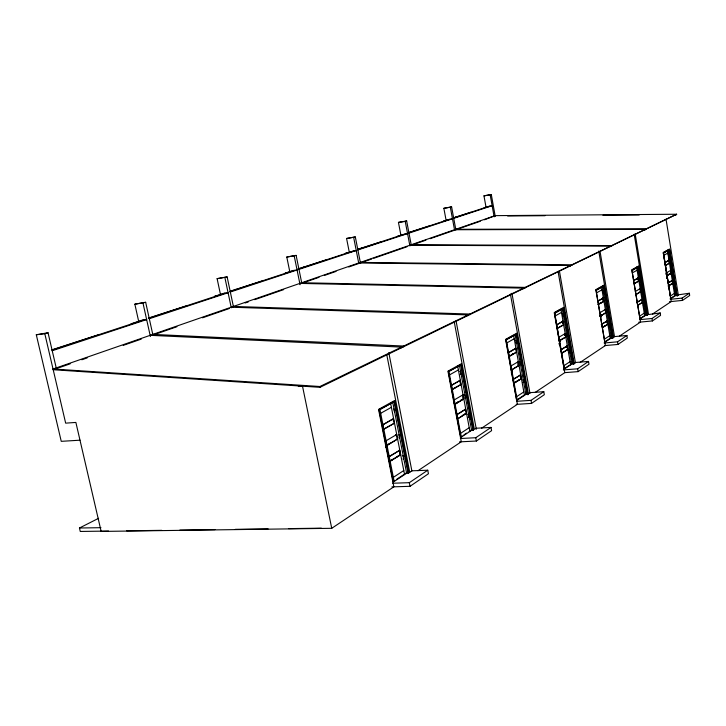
<?xml version="1.0" encoding="UTF-8"?>
<svg xmlns="http://www.w3.org/2000/svg" width="726" height="726" viewBox="0 0 726 726"><rect width="100%" height="100%" fill="white"/><g stroke="black" fill="none" stroke-linecap="round" stroke-linejoin="round"><path stroke-width="1.09" d="M455.011 404.754C455.901 402.776 455.483 407.277 454.83 404.182M669.463 249.572L663.482 253.075L669.463 249.572L676.868 295.282L675.035 295.509L676.868 295.282M666.813 275.562L666.831 276.66M666.849 276.769L666.831 276.125M667.112 276.297L666.867 275.617M635.912 295.346L635.758 294.493M600.293 316.772L600.484 315.955M636.393 294.874L635.867 294.756L636.375 294.638M559.392 341.238L559.946 341.392M559.918 341.256L559.301 341.138M386.468 445.882L387.158 446.127L386.432 446.118M454.821 405.444L455.048 404.954M511.939 370.187L511.422 370.142M454.721 405.035L455.338 404.672M559.519 341.81L559.601 341.311M638.871 266.469L632.074 270.435L638.871 266.469L646.939 315.111L645.006 315.338M603.932 285.763L596.128 290.3L603.932 285.763L612.762 337.744L610.72 337.98M563.43 308.378L573.141 363.917L563.43 308.378L554.582 313.269L563.621 308.024M516.613 333.987L505.958 339.868L516.613 333.987L527.493 394.227L525.17 394.463M461.083 364.661L448.387 371.667L461.083 364.661L473.343 430.101L470.856 430.318M394.472 401.442L379.099 409.936L394.472 401.442L408.484 473.062L405.807 473.27L406.351 472.907M667.403 275.816L666.904 275.925L667.403 276.007M667.43 276.152L666.913 275.925L667.194 277.922L666.649 278.258M558.702 340.494L559.256 340.675M511.458 370.596L512.066 370.496L511.413 370.405M455.329 404.99L454.694 404.908M387.121 445.855L394.154 481.492L406.642 473.234L392.693 402.013M386.513 446.436L387.103 446.172M391.94 486.883L410.027 486.311L428.44 473.751L427.75 470.212L411.869 470.82L409.745 472.227M459.485 441.871L476.401 441.027L491.611 430.645L491.012 427.414L476.147 428.24L474.387 429.411L454.222 321.745M516.204 404.391L531.559 403.393L544.337 394.681L543.801 391.695L529.853 392.666L528.365 393.646M564.919 372.638L578.123 371.621L589.004 364.207L588.523 361.439L575.391 362.501L571.87 363.517M604.604 345.603L617.962 344.451L627.328 338.053L626.901 335.476L614.505 336.592L611.156 337.517M638.735 322.235L652.42 320.937L660.578 315.365L660.188 312.96L645.251 314.957M669.445 301.726L682.531 300.392L689.7 295.5L689.337 293.24L677.358 294.956M392.639 483.235L409.319 482.681L427.75 470.212M460.366 438.513L475.784 437.714L491.012 427.414M516.749 401.296L531.015 400.353L543.801 391.695M563.322 369.924L577.633 368.808L588.523 361.439M604.159 342.999L617.517 341.828L626.901 335.476M640.432 319.594L652.012 318.487L660.188 312.96M670.325 299.312L682.159 298.096L689.337 293.24M79.996 440.192L61.247 441.335L36.3 334.759L44.812 333.751L65.658 423.149L75.876 422.432L101.159 531.423L331.737 528.31L393.855 486.819L378.555 409.4L394.708 400.498L408.901 473.043M417.967 470.72L461.291 441.78L447.942 371.158L461.264 363.817L473.343 430.101M481.583 428.222L517.384 404.309L505.577 339.387L516.767 333.225L527.884 394.835M535.343 392.312L564.792 372.647L554.219 312.579L563.748 307.325L573.694 364.216M580.201 362.356L605.384 345.54L595.828 289.647L604.032 285.127L613.016 337.989M619.369 336.192L640.523 322.063L631.82 269.809L638.962 265.87L647.138 315.211M652.565 314.022L671.241 301.544L663.255 252.476L669.535 249.018L677.195 296.344M516.839 401.287L505.958 339.868M527.493 394.227L525.288 394.381M564.302 369.852L554.555 313.033M573.377 363.835L571.525 363.853M604.939 342.935L596.046 289.819M612.762 337.744L610.993 337.799M640.114 319.631L631.91 270.036L637.591 266.896L645.623 315.284L640.06 318.959M646.939 315.111L645.251 315.184L640.368 318.405M670.869 299.257L663.482 252.875M393.31 481.519L395.044 480.376M396.786 479.224L403.747 474.632M460.52 437.143L462.244 436.008M463.968 434.865L466.555 433.159M469.15 431.453L471.002 430.228M516.476 400.198L523.736 395.407M563.793 368.962L569.093 365.459M569.974 364.879L571.199 364.071M604.331 342.2L609.658 338.679M670.143 298.749L674.227 296.045M604.985 342.137L611.365 337.926L602.571 286.216M393.338 477.363L403.783 470.53M460.593 433.34L469.232 427.687M516.585 396.686L523.845 391.931M563.93 365.695L570.11 361.648M604.477 339.151L609.804 335.657M639.597 316.164L644.243 313.124M674.39 293.386L670.307 296.054L669.808 293.014M393.356 459.05L389.345 461.473L400.698 454.812L399.863 454.848M395.271 457.852L399.091 455.438M462.271 415.553L465.92 413.357M515.242 382.212L519.054 379.898M561.942 352.809L563.866 351.674M603.633 326.555L605.566 325.411M669.835 284.937L668.065 285.99L672.757 283.34L672.176 283.403M561.552 353.326L567.768 349.406L567.151 345.885L560.926 349.769M602.317 327.635L607.68 324.259L607.127 320.974L601.754 324.322M637.619 305.392L642.292 302.452L641.784 299.384L637.11 302.297L637.446 304.357M668.492 285.944L672.594 283.358L672.131 280.472L668.02 283.031M457.852 418.793L466.537 413.321M561.752 353.308L567.968 349.387L567.269 349.451M602.507 327.617L607.862 324.241L607.208 324.304M637.8 305.374L642.465 302.433L641.848 302.497M456.835 414.628L465.538 409.201L466.31 413.33L457.625 418.802L457.035 415.671M457.062 414.61L465.756 409.192L464.976 409.237M520.769 374.906L512.71 379.516M561.125 349.75L567.351 345.866M637.283 302.279L641.956 299.366M672.294 280.454L668.183 283.013L665.343 265.589L669.49 263.184L668.9 263.248M558.984 344.051L559.81 343.543L559.084 343.607M388.328 444.312L390.252 443.141M457.126 402.649L458.868 401.587M460.62 400.534L462.371 399.472M669.036 274.319L670.688 273.321M454.893 404.21L463.633 398.919L462.852 394.772M600.32 316.264L605.756 312.806L605.194 309.521M635.84 294.575L640.532 291.734L640.023 288.658M666.858 275.789L670.978 273.285L670.515 270.399M455.093 404.2L463.823 398.901L463.043 398.955M559.564 340.884L565.808 337.1M635.994 294.565L640.686 291.716L640.069 291.788M667.003 275.771L671.123 273.266L668.891 274.337M456.926 402.667L458.669 401.605M460.42 400.543L462.172 399.491M600.765 315.574L602.562 314.494M665.978 274.119L666.55 273.784L665.933 273.856M463.052 394.762L454.104 400.017L455.374 407.35L454.249 401.414M518.364 361.621L510.832 366.04L511.358 368.926M558.766 337.327L565.191 333.561L564.501 333.633L564.81 335.394M599.794 312.752L605.357 309.503M635.323 291.471L640.178 288.639L639.561 288.712M666.386 272.867L670.661 270.381M511.295 354.878L513.137 353.798M599.694 303.486L601.5 302.433M453.686 388.464L455.647 387.33M511.485 354.86L513.327 353.78M599.857 303.468L601.663 302.415M557.196 328.442L563.485 324.785L562.859 321.246L556.57 324.867M598.387 304.484L603.796 301.326L602.916 298.068M634.034 283.739L638.753 280.998L638.245 277.913L633.517 280.626M665.197 265.607L669.345 263.193L668.873 260.298L664.726 262.685L665.043 264.636M394.499 423.204L383.019 429.447M452.325 389.553L461.11 384.444M509.262 356.421L516.64 352.128L515.905 352.192M557.368 328.424L563.657 324.767M634.188 283.721L638.907 280.98L638.29 281.044M508.382 352.564L515.769 348.317L516.467 352.137L509.08 356.439L508.554 353.535M597.816 301.154L603.242 298.032M382.956 424.783L393.61 418.657M451.527 385.352L460.329 380.288M508.563 352.555L515.95 348.308M556.742 324.849L563.031 321.228L562.341 321.3L562.65 323.07M597.979 301.136L603.397 298.014L602.743 298.087M633.671 280.608L638.39 277.895L637.773 277.967L638.118 280.018M664.871 262.667L669.018 260.28L668.428 260.353M380.687 413.294L391.387 407.322M449.548 374.87L458.387 369.933M506.812 342.917L514.226 338.779M555.172 315.937L561.488 312.416M596.563 292.841L601.999 289.81M632.382 272.858L637.119 270.217M663.691 255.389L667.847 253.065M508.953 337.871L512.674 335.82M555.508 312.189L560.018 309.693M598.768 288.322L600.583 287.315M108.555 531.06L80.259 531.45L79.452 528.011L98.609 518.3M53.098 369.008L319.912 386.513L676.614 214.243L319.985 387.321L53.198 369.725L53.098 369.008L495.159 215.64L676.614 214.243M70.177 363.826L56.383 368.617L48.043 332.744L36.3 334.759M81.838 359.769L87.147 357.927M123.211 345.385L141.252 339.115M154.547 334.495L176.953 326.709M202.563 317.806L229.244 308.532M245.179 302.987L248.383 301.871M254.79 299.647L283.639 289.62M300.972 283.594L319.023 277.314M324.331 275.472L336.011 271.415M348.752 266.986L371.648 259.019M373.79 258.274L407.005 246.731M611.755 246.105L611.728 245.579L411.252 244.753L411.288 245.243L406.66 220.94L405.226 221.385L409.863 245.733L425.899 240.161M430.182 238.672L454.775 230.124M455.656 229.815L480.231 221.276M484.505 219.787L495.159 215.64M52.254 350.005L143.585 319.957M148.349 318.387L225.169 293.113M229.516 291.68L294.275 270.371M298.313 269.047L353.571 250.869M357.337 249.626L404.999 233.944M408.566 232.774L450.038 219.125M453.387 218.027L489.796 206.048M52.227 350.722L146.643 319.585L142.314 320.112L131.061 323.805L132.341 323.66M149.302 318.714L228.091 292.741L223.953 293.268L214.497 296.38L215.713 296.226M230.323 292.006L297.07 269.999L293.113 270.535L285.055 273.185L286.225 273.021M298.976 269.373L356.239 250.497L345.512 253.31L346.629 253.156M357.882 249.953L407.549 233.581L397.884 236.086L398.946 235.932M408.983 233.11L452.47 218.771L443.695 221.031L444.711 220.876M453.732 218.354L492.128 205.694L484.106 207.745L485.077 207.6M51.755 349.878L98.473 334.795M148.948 317.924L187.353 305.555M230.287 291.18L236.023 289.347M235.651 289.474L262.131 280.953M297.978 268.929L303.441 267.177M303.132 267.286L325.901 259.972M358 249.2L361.403 248.12M361.14 248.21L380.941 241.858M408.348 232.647L411.76 231.567M411.524 231.639L428.912 226.076M453.423 217.827L455.919 217.047M455.71 217.11L471.11 212.192M44.812 333.751L48.043 332.744M138.793 321.89L134.855 304.185L145.672 302.306L152.977 335.321M220.64 295.273L217.11 278.666L227.138 276.915L233.509 307.044M289.738 271.442L286.788 257.04L296.135 255.398L301.807 283.303M349.197 251.759L346.583 238.491L355.323 236.948L360.495 263.248M446.109 220.386L443.867 208.308L451.617 206.928L455.846 229.752L455.81 229.298L646.34 228.862L646.367 229.352M485.975 206.937L483.97 195.866L491.302 194.55L495.25 216.439M134.855 304.185L145.672 302.306M217.11 278.666L227.138 276.915M286.788 257.04L296.135 255.398M346.583 238.491L355.323 236.948M400.97 235.569L398.447 222.401L406.66 220.94M443.867 208.308L451.617 206.928M483.97 195.866L491.302 194.55M398.447 222.401L405.226 221.385M668.328 254.381L668.846 254.318L669.172 256.351M636.974 266.968L638.717 266.769L646.739 315.175M637.709 271.578L638.254 271.515L638.608 273.675M670.996 270.825L671.514 270.771L671.84 272.785M665.942 272.922L666.532 272.849M666.604 277.985L667.221 277.922M602.725 291.217L603.297 291.153L603.687 293.458M673.193 284.329L673.71 284.274L674.027 286.289L673.519 286.343M640.613 289.075L641.158 289.012L641.512 291.171M597.888 304.53L603.959 301.317L603.306 301.381L602.934 299.185M643.354 305.582L643.898 305.528L643.535 303.386M562.378 313.868L562.986 313.804L563.412 316.282L562.804 316.345M605.901 309.92L606.482 309.857L606.863 312.162L606.292 312.216M605.257 312.861L605.911 312.788L599.867 316.119M601.282 324.368L607.308 320.965L606.655 321.019L607.172 323.197M608.515 325.266L609.096 325.212L609.477 327.508M565.89 333.951L566.498 333.887L566.924 336.356M515.814 342.953L516.458 342.89L515.977 340.213M568.776 350.431L569.384 350.377L569.81 352.836M519.244 361.956L519.898 361.902L520.37 364.57M459.767 371.467L460.456 371.413L460.992 374.326L460.311 374.38M511.213 372.828L511.984 372.765M520.714 378.754L521.45 378.7L513.418 383.355M522.947 382.393L523.591 382.339L523.11 379.689M464.186 395.026L464.876 394.971L465.411 397.866L464.731 397.921M392.639 402.022L394.2 401.914L408.148 473.18M454.685 404.536L455.293 404.5L454.612 404.609M454.657 404.736L455.356 404.781M467.807 414.337L468.506 414.292L469.032 417.178L468.352 417.223M395.879 434.547L396.714 434.502L385.923 440.854L386.831 445.455L397.403 439.039L396.514 434.511M398.81 437.823L399.554 437.778L398.937 434.611M396.768 439.076L397.603 439.039L387.031 445.446L379.852 409.101M385.279 440.891L386.123 440.845M386.386 445.964L387.085 446.027M386.477 446.245L387.212 446.327M398.982 450.329L399.817 450.292L388.446 456.89M402.34 455.792L403.075 455.756L403.683 458.905L402.948 458.941M79.452 528.011L100.959 527.684M126.66 530.815L161.753 530.343M179.857 530.098L214.941 529.617M235.315 529.336L268.139 528.891M288.512 528.619L321.337 528.165M507.628 215.985L545.081 215.704M602.925 215.259L639.207 214.987M674.363 214.724L676.632 214.705M643.136 229.833L645.396 229.824L645.369 229.334L454.549 229.734L454.585 230.187M358.744 262.966L570.473 265.498L570.509 266.07M301.753 282.741L525.125 287.405L525.161 288.022M233.445 306.445L469.949 314.049L470.003 314.721M231.222 307.216L468.143 314.921L468.188 315.592L465.92 315.52M401.496 346.674L403.756 346.783L403.692 346.048L152.841 334.405L152.923 335.058M600.003 315.565L600.384 316.255M559.093 340.521L565.645 337.109L565.028 333.579M143.004 303.141L150.336 336.238M224.888 277.613L231.285 307.815M331.737 528.31L302.506 386.168L298.45 386.495L298.322 385.896M294.221 255.997L300.065 284.719M390.579 403.184L404.582 474.595M393.165 419.601L393.519 421.425M396.097 434.529L396.45 436.344M399.69 453.033L400.044 454.839M353.671 237.456L358.789 263.493M379.099 409.936L393.528 482.962M388.8 352.654L411.905 471.02M386.795 354.842L409.782 472.426M409.319 482.681L410.027 486.311M393.882 408.82L394.499 412.005M460.838 365.078L473.043 430.2M459.422 365.196L471.637 430.282L461.309 437.106L448.831 371.05M457.679 366.167L469.931 431.407M459.939 381.368L460.329 383.446M462.852 396.868L463.242 398.946M448.387 371.667L460.983 438.286M456.055 320.865L476.329 429.248M475.784 437.714L476.401 441.027M450.347 207.318L454.612 230.323M510.387 294.03L528.501 394.39M516.395 334.368L527.23 394.318M490.177 194.904L494.143 216.829M515.07 334.495L525.905 394.409L517.221 400.153L511.912 370.95M513.6 335.312L524.462 395.361M518.183 361.639L518.872 365.45L511.531 369.897A1.035 0.463 85.3 0 0 510.777 369.498M518.155 363.572L518.5 365.477M520.188 374.943L520.533 376.848M517.974 363.59L518.319 365.496L519.054 365.432L511.712 369.879L506.176 339.405M510.741 367.32L511.131 369.507M511.93 293.286L529.98 393.401M531.015 400.353L531.559 403.393M554.6 312.688L564.492 368.908L571.897 364.016L562.178 308.505M558.684 338.507L559.047 340.53M577.633 368.808L578.123 371.621M559.392 270.843L575.482 363.027M558.076 271.479L574.221 363.862M560.926 309.194L570.672 364.824M562.514 321.282L562.822 323.052M564.674 333.615L564.982 335.376M566.806 345.912L567.115 347.672M566.652 345.93L566.961 347.69M601.491 286.815L610.312 338.625M603.097 299.166L603.469 301.363M601.427 324.359L601.8 326.564M617.517 341.828L617.962 344.451M600.075 251.595L614.559 336.937M598.75 251.033L613.47 337.663M603.751 286.089L612.544 337.817M652.012 318.487L652.42 320.937M635.168 233.854L648.481 314.267M634.179 234.326L647.528 314.902M636.657 267.413L644.697 315.892M637.927 277.949L638.272 280M666.032 219.216L678.383 295.546M669.308 249.853L676.686 295.346M668.201 253.383L668.564 255.597M668.918 257.812L669.281 260.035M667.421 250.443L674.817 295.99M665.188 264.618L663.255 252.739L668.247 249.98L675.625 295.455L670.733 298.685L670.452 296.934M668.337 283.984L669.481 290.99M682.159 298.096L682.531 300.392M150.273 335.984L150.191 335.321L401.496 347.11L401.56 347.845M559.583 341.166C560.327 343.135 560.136 339.532 559.692 341.229M299.911 283.957L299.856 283.403L523.6 288.14L523.637 288.757M319.912 386.513L319.985 387.321M360.432 262.921L360.386 262.404L571.77 264.881L571.798 265.444M409.863 245.733L409.827 245.252L610.611 246.114L610.639 246.649M386.677 446.762A1.252 0.662 87.5 0 1 385.796 447.289M385.833 444.984A1.252 0.662 87.5 0 1 386.604 445.51M454.104 403.72A1.134 0.544 86.2 0 1 454.648 404.001M511.531 370.677A1.035 0.463 85.3 0 1 511.44 371.14M510.705 369.507A1.035 0.463 85.3 0 1 511.358 369.897M386.776 445.964C387.339 448.668 387.911 444.003 386.776 445.964M667.285 275.726L667.512 276.443L667.285 275.726M636.239 294.538L636.502 295.3L636.266 294.438M600.729 316.073L601.019 316.881L600.729 316.073M511.776 370.006L512.148 370.932L511.776 370.006M400.471 454.821L389.953 461.446L389.045 456.863L399.581 450.301L400.471 454.821M521.25 378.718L513.944 383.319L513.246 379.471L520.56 374.915L521.25 378.718M394.3 423.213L383.655 429.402L382.747 424.792L393.401 418.666L394.3 423.213M460.919 384.453L452.135 389.572L451.336 385.361L460.139 380.306L460.919 384.453M386.05 442.415L387.33 448.922L386.05 442.415"/></g></svg>
